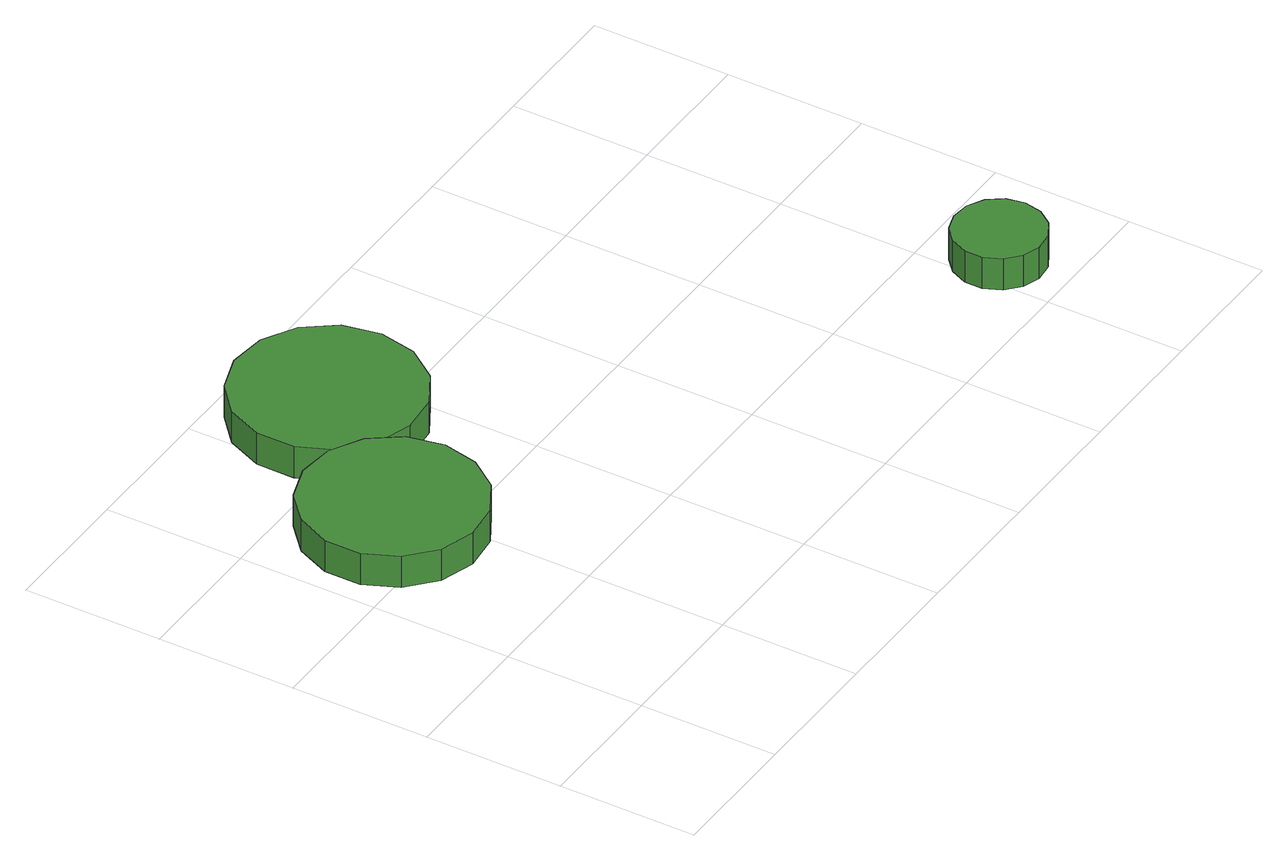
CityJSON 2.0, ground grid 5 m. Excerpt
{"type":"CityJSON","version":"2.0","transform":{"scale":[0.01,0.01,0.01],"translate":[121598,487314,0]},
"CityObjects":{
"tree1":{"type":"SolitaryVegetationObject","attributes":{"function":"something"},"geometry":[{"type":"MultiSurface","lod":"1","boundaries":[[[0,1,2,3,4,5,6,7,8,9,10,11,12,13,14]],[[15,16,17,18,19,20,21,22,23,24,25,26,27,28,29]],[[0,29,28,1]],[[1,28,27,2]],[[2,27,26,3]],[[3,26,25,4]],[[4,25,24,5]],[[5,24,23,6]],[[6,23,22,7]],[[7,22,21,8]],[[8,21,20,9]],[[9,20,19,10]],[[10,19,18,11]],[[11,18,17,12]],[[12,17,16,13]],[[13,16,15,14]],[[14,15,29,0]]]}]},
"tree2":{"type":"SolitaryVegetationObject","attributes":{"function":"something"},"geometry":[{"type":"MultiSurface","lod":"1","boundaries":[[[30,31,32,33,34,35,36,37,38,39,40,41,42,43,44]],[[45,46,47,48,49,50,51,52,53,54,55,56,57,58,59]],[[30,59,58,31]],[[31,58,57,32]],[[32,57,56,33]],[[33,56,55,34]],[[34,55,54,35]],[[35,54,53,36]],[[36,53,52,37]],[[37,52,51,38]],[[38,51,50,39]],[[39,50,49,40]],[[40,49,48,41]],[[41,48,47,42]],[[42,47,46,43]],[[43,46,45,44]],[[44,45,59,30]]]}]},
"tree3":{"type":"SolitaryVegetationObject","attributes":{"function":"something"},"geometry":[{"type":"MultiSurface","lod":"1","boundaries":[[[60,61,62,63,64,65,66,67,68,69,70,71,72,73,74]],[[75,76,77,78,79,80,81,82,83,84,85,86,87,88,89]],[[60,89,88,61]],[[61,88,87,62]],[[62,87,86,63]],[[63,86,85,64]],[[64,85,84,65]],[[65,84,83,66]],[[66,83,82,67]],[[67,82,81,68]],[[68,81,80,69]],[[69,80,79,70]],[[70,79,78,71]],[[71,78,77,72]],[[72,77,76,73]],[[73,76,75,74]],[[74,75,89,60]]]}]}
},
"vertices":[
[691,1154,154],[663,1284,154],[585,1392,154],[470,1458,154],[338,1472,154],[212,1431,154],[113,1342,154],[59,1221,154],[59,1088,154],[113,967,154],[212,878,154],[338,837,154],[470,851,154],[585,917,154],[663,1025,154],[663,1025,29],[585,917,29],[470,851,29],[338,837,29],[212,878,29],[113,967,29],[59,1088,29],[59,1221,29],[113,1342,29],[212,1431,29],[338,1472,29],[470,1458,29],[585,1392,29],[663,1284,29],[691,1154,29],
[1102,1641,142],[1074,1777,142],[992,1888,142],[873,1957,142],[735,1972,142],[604,1929,142],[501,1837,142],[445,1710,142],[445,1572,142],[501,1446,142],[604,1354,142],[735,1311,142],[873,1325,142],[992,1394,142],[1074,1506,142],[1074,1506,17],[992,1394,17],[873,1325,17],[735,1311,17],[604,1354,17],[501,1446,17],[445,1572,17],[445,1710,17],[501,1837,17],[604,1929,17],[735,1972,17],[873,1957,17],[992,1888,17],[1074,1777,17],[1102,1641,17],
[2774,249,133],[2760,315,133],[2721,369,133],[2663,402,133],[2596,409,133],[2532,389,133],[2483,344,133],[2455,283,133],[2455,216,133],[2483,155,133],[2532,110,133],[2596,89,133],[2663,96,133],[2721,130,133],[2760,184,133],[2760,184,8],[2721,130,8],[2663,96,8],[2596,89,8],[2532,110,8],[2483,155,8],[2455,216,8],[2455,283,8],[2483,344,8],[2532,389,8],[2596,409,8],[2663,402,8],[2721,369,8],[2760,315,8],[2774,249,8]
]}
